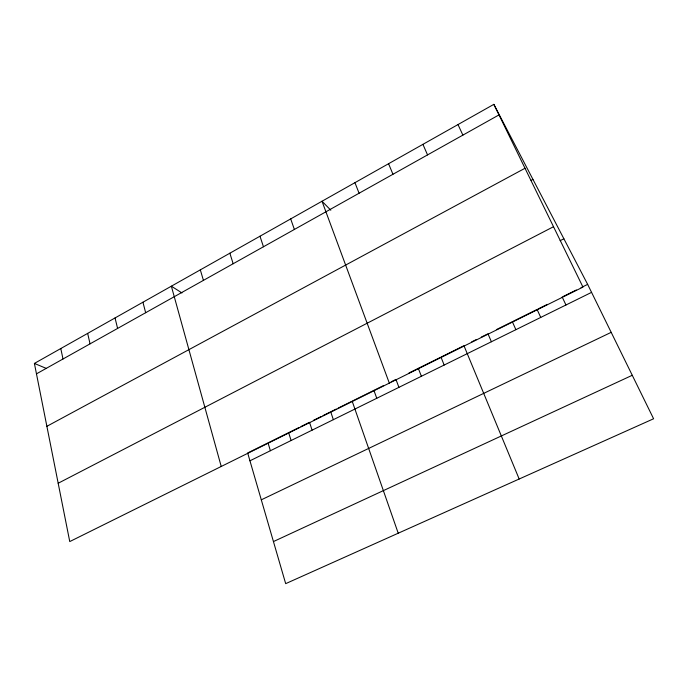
<?xml version="1.0" encoding="UTF-8"?>
<svg xmlns="http://www.w3.org/2000/svg" width="688" height="688" viewBox="0 0 688 688"><rect width="100%" height="100%" fill="white"/><g stroke="black" fill="none" stroke-linecap="round" stroke-linejoin="round"><path stroke-width="1.03" d="M493.846 104.352L582.968 287.102L69.755 541.576L34.4 363.419L493.846 104.352L587.647 284.368L653.6 418.768L285.683 583.648L247.671 452.979L268.019 442.883L270.384 450.726M36.473 373.842L498.989 114.905M46.879 426.302L525.013 168.268M531.093 180.394L532.951 179.405M58.179 483.251L553.513 226.705M560.127 240.688L563.876 238.762M268.956 442.418L299.082 427.48M300.983 426.534L308.577 422.767M313.375 420.385L321.081 416.567M322.999 415.612L330.704 411.794L333.353 419.68M331.633 411.338L336.303 409.025M338.169 408.096L351.224 401.62M383.5 385.615L352.161 401.156L398.223 533.209M391.171 381.806L395.961 379.432L398.92 387.353M408.999 372.965L440.036 357.571M471.65 341.893L476.449 339.511M481.256 337.129L487.981 333.792L491.395 341.755M496.418 329.612L512.345 321.709L515.88 329.681M513.3 321.236L537.079 309.445L540.742 317.426M538.007 308.981L547.304 304.371M563.111 296.528L576.32 289.983M581.042 287.644L587.647 284.368M249.95 460.805L591.568 292.366M261.302 499.823L611.185 332.347M273.446 541.568L632.263 375.287M34.4 363.419L46.242 368.39M181.959 292.933L171.355 286.191L221.226 466.473M330.825 210.21L322.01 201.24L389.322 383.121M562.173 297.001L565.966 304.99M458.002 124.562L462.878 135.123M422.922 144.342L427.54 154.912M519.173 479.011L463.961 345.703L440.982 357.106L444.156 365.044M388.574 163.71L392.951 174.27M354.948 182.673L359.084 193.233M418.313 368.347L421.383 376.276M373.911 390.371L376.766 398.275M290.689 218.904L294.378 229.457M259.978 236.225L263.461 246.768M309.531 422.294L312.085 430.163M288.633 432.657L291.101 440.509M229.861 253.201L233.155 263.736M200.328 269.851L203.424 280.377M142.932 302.221L145.658 312.713M115.042 317.951L117.596 328.425M87.66 333.388L90.051 343.845M60.785 348.541L63.012 358.99"/></g></svg>
